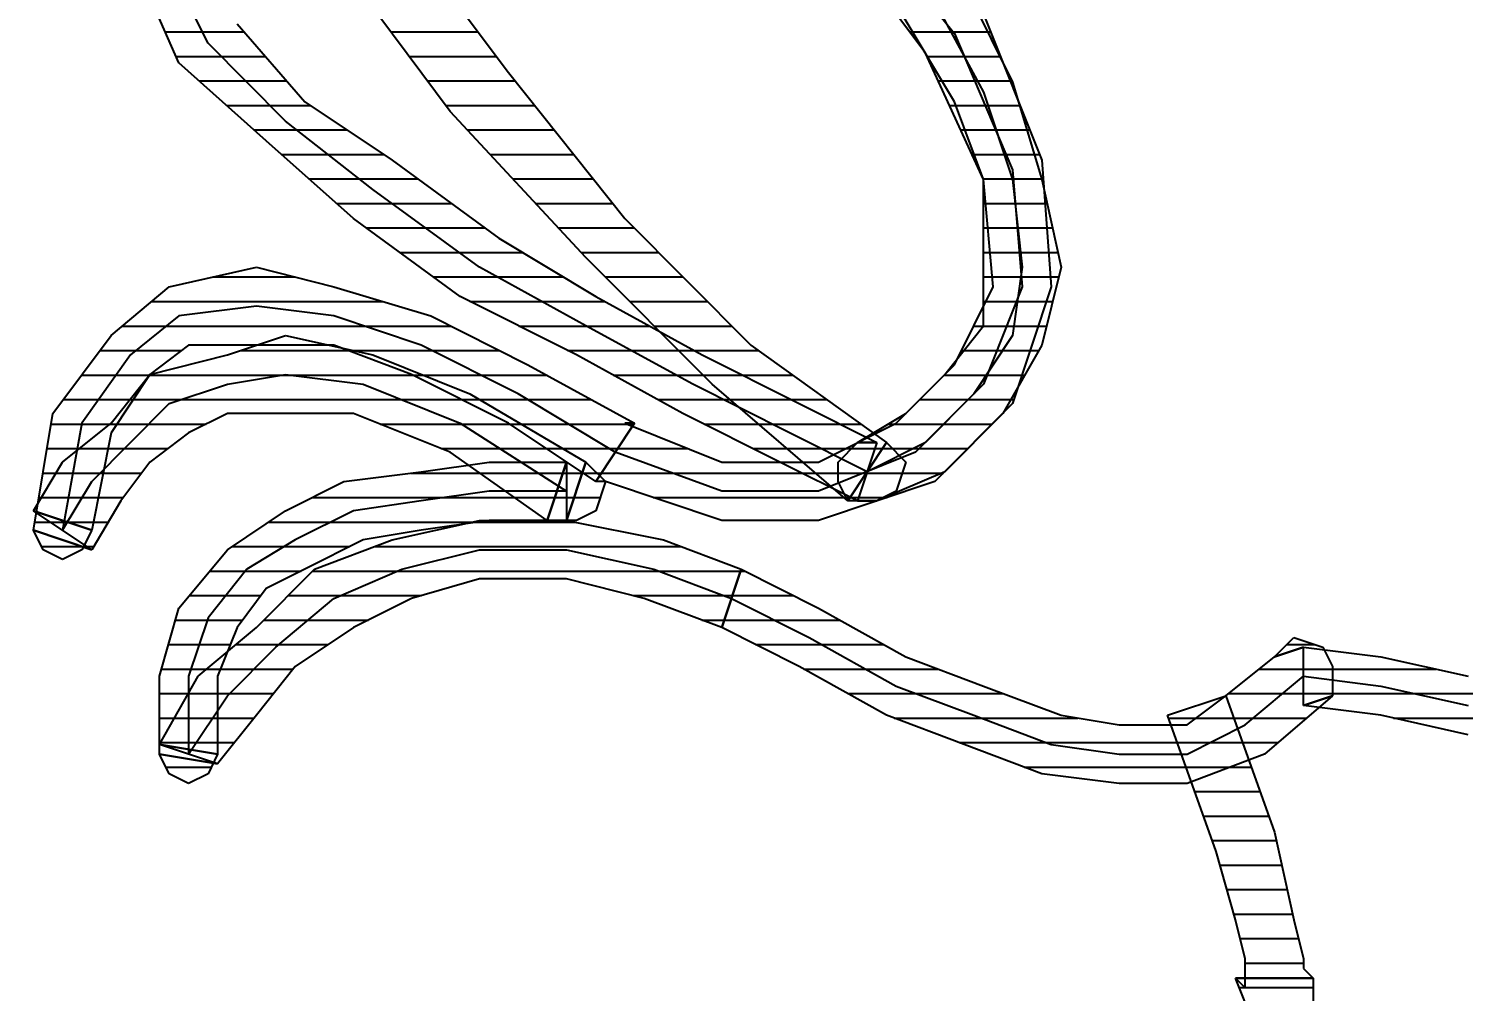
# Model space of a CAD drawing. Header units: millimetres. Extents: x 322668 to 332469, y 13187 to 20117.
# Drawn here: x 327608.29 to 327615.61, y 15746.76 to 15751.67 of the extents above; entities that cross this region are included whole.
import ezdxf

# ---------------------------------------------------------------- set-up
doc = ezdxf.new("R2010")
doc.units = ezdxf.units.MM
doc.header["$LTSCALE"] = 50
doc.header["$MEASUREMENT"] = 0
doc.header["$PDMODE"] = 3
doc.header["$PDSIZE"] = -0.5
doc.layers.get('0').update_dxf_attribs({"linetype": 'CONTINUOUS'})
doc.layers.get('DEFPOINTS').update_dxf_attribs({"linetype": 'CONTINUOUS'})
doc.layers.add('MIM_OLCU-DIS', color=1, linetype='CONTINUOUS')
doc.styles.add('OLCU', font='TSIMPLEX.SHX', dxfattribs={"width": 0.7})
doc.dimstyles.new('200-OLCU-DIŞ', dxfattribs={"dimtxt": 30, "dimasz": 10, "dimexe": 0, "dimexo": 0, "dimgap": 10, "dimtad": 1, "dimdec": 1, "dimdsep": 46, "dimtxsty": 'OLCU', "dimblk1": 'DOT', "dimblk2": 'DOT', "dimsah": 1, "dimcen": 0, "dimclrd": 7, "dimclre": 7, "dimclrt": 4, "dimadec": 0, "dimazin": 0, "dimtfac": 1, "dimtdec": 1, "dimtix": 1, "dimtmove": 2, "dimatfit": 3, "dimldrblk": 'DOT', "dimfxl": 0, "dimtolj": 1, "dimarcsym": 0})
pattern_1 = [(360, (-5108.51305, -673.59423), (1e-16, 0.125), [25])]

# ---------------------------------------------------------------- blocks, each defined once
blk = doc.blocks.new('_DOT')
at = {"color": 0, "linetype": 'ByBlock'}
blk.add_line((-0.5, 0), (-1, 0), dxfattribs=at)
at = {"color": 0, "linetype": 'ByBlock', "const_width": 0.5}
blk.add_lwpolyline([(-0.25, 0, 1), (0.25, 0, 1)], format="xyb", close=True, dxfattribs=at)
blk = doc.blocks.new('*D159')
at = {"layer": 'DEFPOINTS', "color": 0}
for p in [(329577.7462, 18407.9638, -57.5013), (327588.544, 14892.9952), (330092.5872, 14892.9952)]:
    blk.add_point(p, dxfattribs=at)
at = {"layer": 'MIM_OLCU-DIS', "color": 7, "lineweight": -2}
for p, q in [((330052.8343, 18407.9638), (330092.5872, 18407.9638)), ((330092.5872, 18397.9638), (330092.5872, 14902.9952)), ((330052.5872, 14892.9952), (330092.5872, 14892.9952))]:
    blk.add_line(p, q, dxfattribs=at)
at = {"layer": 'MIM_OLCU-DIS', "color": 7, "lineweight": -2, "xscale": 10, "yscale": 10, "zscale": 10}
for p, rotation in [((330092.5872, 18407.9638), 90), ((330092.5872, 14892.9952), 270)]:
    blk.add_blockref('_DOT', p, dxfattribs=dict(at, rotation=rotation))
at = {"layer": 'MIM_OLCU-DIS', "color": 4, "insert": (330067.5872, 16650.4795), "char_height": 30, "attachment_point": 5, "rotation": 90, "style": 'OLCU'}
blk.add_mtext('\\A1;3515', dxfattribs=at)
blk = doc.blocks.new('by')
at = {"ltscale": 30}
h = blk.add_hatch(dxfattribs=at)
h.set_pattern_fill('DC_LINES', color=256, scale=0.1, style=0)
h.set_pattern_definition(pattern_1)
edge = h.paths.add_edge_path(flags=0)
edge.add_line((6392.739, 2220.5842), (6392.8874, 2220.0377))
edge.add_line((6392.8874, 2220.0377), (6393.1843, 2219.2927))
edge.add_line((6393.1843, 2219.2927), (6393.5808, 2218.5972))
edge.add_line((6393.5808, 2218.5972), (6394.0749, 2217.8024))
edge.add_line((6394.0749, 2217.8024), (6394.6687, 2217.0076))
edge.add_line((6394.6687, 2217.0076), (6395.2624, 2216.2626))
edge.add_line((6395.2624, 2216.2626), (6395.906, 2215.6168))
edge.add_line((6395.906, 2215.6168), (6396.5984, 2215.1201))
edge.add_line((6396.5984, 2215.1201), (6396.4001, 2214.822))
edge.add_line((6396.4001, 2214.822), (6395.7077, 2215.418))
edge.add_line((6395.7077, 2215.418), (6395.0642, 2216.0639))
edge.add_line((6395.0642, 2216.0639), (6394.3718, 2216.8089))
edge.add_line((6394.3718, 2216.8089), (6393.778, 2217.6037))
edge.add_line((6393.778, 2217.6037), (6393.2839, 2218.3985))
edge.add_line((6393.2839, 2218.3985), (6392.8874, 2219.1933))
edge.add_line((6392.8874, 2219.1933), (6392.5905, 2219.9384))
edge.add_line((6392.5905, 2219.9384), (6392.4421, 2220.5842))
h = blk.add_hatch(dxfattribs=at)
h.set_pattern_fill('DC_LINES', color=256, scale=0.1, style=0)
h.set_pattern_definition(pattern_1)
edge = h.paths.add_edge_path(flags=0)
edge.add_line((6395.3122, 2215.2194), (6395.2624, 2215.2194))
edge.add_line((6395.2624, 2215.2194), (6395.7575, 2215.0206))
edge.add_line((6395.7575, 2215.0206), (6396.2517, 2215.0206))
edge.add_line((6396.2517, 2215.0206), (6396.6482, 2215.2194))
edge.add_line((6396.6482, 2215.2194), (6396.945, 2215.5174))
edge.add_line((6396.945, 2215.5174), (6397.1423, 2215.9148))
edge.add_line((6397.1423, 2215.9148), (6397.0935, 2216.4613))
edge.add_line((6397.0935, 2216.4613), (6396.7966, 2217.107))
edge.add_line((6396.7966, 2217.107), (6396.2029, 2217.9018))
edge.add_line((6396.2029, 2217.9018), (6396.4001, 2218.1005))
edge.add_line((6396.4001, 2218.1005), (6397.0935, 2217.3057))
edge.add_line((6397.0935, 2217.3057), (6397.3904, 2216.5606))
edge.add_line((6397.3904, 2216.5606), (6397.4392, 2215.9148))
edge.add_line((6397.4392, 2215.9148), (6397.2419, 2215.3187))
edge.add_line((6397.2419, 2215.3187), (6396.8454, 2214.9213))
edge.add_line((6396.8454, 2214.9213), (6396.2517, 2214.7227))
edge.add_line((6396.2517, 2214.7227), (6395.7575, 2214.7227))
edge.add_line((6395.7575, 2214.7227), (6395.1638, 2214.9213))
edge.add_line((6395.1638, 2214.9213), (6395.114, 2214.9213))
h = blk.add_hatch(dxfattribs=at)
h.set_pattern_fill('DC_LINES', color=256, scale=0.1, style=0)
h.set_pattern_definition(pattern_1)
edge = h.paths.add_edge_path(flags=0)
edge.add_line((6396.5486, 2215.1201), (6396.4499, 2215.1201))
edge.add_line((6396.4499, 2215.1201), (6396.697, 2215.2691))
edge.add_line((6396.697, 2215.2691), (6396.8952, 2215.4677))
edge.add_line((6396.8952, 2215.4677), (6397.0935, 2215.7161))
edge.add_line((6397.0935, 2215.7161), (6397.0935, 2216.0142))
edge.add_line((6397.0935, 2216.0142), (6397.0935, 2216.4613))
edge.add_line((6397.0935, 2216.4613), (6396.945, 2216.8587))
edge.add_line((6396.945, 2216.8587), (6396.6482, 2217.3554))
edge.add_line((6396.6482, 2217.3554), (6396.2029, 2217.9018))
edge.add_line((6396.2029, 2217.9018), (6396.4001, 2218.1005))
edge.add_line((6396.4001, 2218.1005), (6396.945, 2217.5541))
edge.add_line((6396.945, 2217.5541), (6397.2419, 2216.958))
edge.add_line((6397.2419, 2216.958), (6397.3904, 2216.4613))
edge.add_line((6397.3904, 2216.4613), (6397.489, 2216.0142))
edge.add_line((6397.489, 2216.0142), (6397.3904, 2215.6168))
edge.add_line((6397.3904, 2215.6168), (6397.1921, 2215.2691))
edge.add_line((6397.1921, 2215.2691), (6396.8952, 2214.971))
edge.add_line((6396.8952, 2214.971), (6396.5486, 2214.822))
edge.add_line((6396.5486, 2214.822), (6396.4499, 2214.822))
edge.add_line((6396.4499, 2214.822), (6396.5486, 2214.822))
edge.add_line((6396.5486, 2214.822), (6396.4001, 2214.822))
edge.add_line((6396.4001, 2214.822), (6396.3513, 2214.9213))
edge.add_line((6396.3513, 2214.9213), (6396.3513, 2215.0206))
edge.add_line((6396.3513, 2215.0206), (6396.4499, 2215.1201))
h = blk.add_hatch(dxfattribs=at)
h.set_pattern_fill('DC_LINES', color=256, scale=0.1, style=0)
h.set_pattern_definition(pattern_1)
edge = h.paths.add_edge_path(flags=0)
edge.add_line((6393.0857, 2217.6037), (6393.2839, 2217.256))
edge.add_line((6393.2839, 2217.256), (6393.6296, 2216.8587))
edge.add_line((6393.6296, 2216.8587), (6394.0749, 2216.5606))
edge.add_line((6394.0749, 2216.5606), (6394.6198, 2216.1632))
edge.add_line((6394.6198, 2216.1632), (6395.114, 2215.8651))
edge.add_line((6395.114, 2215.8651), (6395.6579, 2215.5672))
edge.add_line((6395.6579, 2215.5672), (6396.153, 2215.3187))
edge.add_line((6396.153, 2215.3187), (6396.5486, 2215.1201))
edge.add_line((6396.5486, 2215.1201), (6396.4499, 2214.822))
edge.add_line((6396.4499, 2214.822), (6396.0544, 2215.0206))
edge.add_line((6396.0544, 2215.0206), (6395.5593, 2215.2691))
edge.add_line((6395.5593, 2215.2691), (6395.0154, 2215.5672))
edge.add_line((6395.0154, 2215.5672), (6394.4216, 2215.8651))
edge.add_line((6394.4216, 2215.8651), (6393.8777, 2216.2626))
edge.add_line((6393.8777, 2216.2626), (6393.4323, 2216.6599))
edge.add_line((6393.4323, 2216.6599), (6392.987, 2217.0573))
edge.add_line((6392.987, 2217.0573), (6392.7888, 2217.5044))
h = blk.add_hatch(dxfattribs=at)
h.set_pattern_fill('DC_LINES', color=256, scale=0.1, style=0)
h.set_pattern_definition(pattern_1)
edge = h.paths.add_edge_path(flags=0)
edge.add_line((6392.5417, 2214.5736), (6392.2448, 2214.673))
edge.add_line((6392.2448, 2214.673), (6392.3435, 2215.2691))
edge.add_line((6392.3435, 2215.2691), (6392.6404, 2215.6665))
edge.add_line((6392.6404, 2215.6665), (6392.9372, 2215.9148))
edge.add_line((6392.9372, 2215.9148), (6393.3825, 2216.0142))
edge.add_line((6393.3825, 2216.0142), (6393.778, 2215.9148))
edge.add_line((6393.778, 2215.9148), (6394.2732, 2215.7658))
edge.add_line((6394.2732, 2215.7658), (6394.7673, 2215.5174))
edge.add_line((6394.7673, 2215.5174), (6395.3122, 2215.2194))
edge.add_line((6395.3122, 2215.2194), (6395.114, 2214.9213))
edge.add_line((6395.114, 2214.9213), (6394.6687, 2215.2194))
edge.add_line((6394.6687, 2215.2194), (6394.1745, 2215.4677))
edge.add_line((6394.1745, 2215.4677), (6393.778, 2215.6168))
edge.add_line((6393.778, 2215.6168), (6393.3825, 2215.6168))
edge.add_line((6393.3825, 2215.6168), (6393.0359, 2215.6168))
edge.add_line((6393.0359, 2215.6168), (6392.8386, 2215.4677))
edge.add_line((6392.8386, 2215.4677), (6392.6404, 2215.1698))
edge.add_line((6392.6404, 2215.1698), (6392.5417, 2214.673))
edge.add_line((6392.5417, 2214.673), (6392.2448, 2214.7723))
edge.add_line((6392.2448, 2214.7723), (6392.5417, 2214.673))
edge.add_line((6392.5417, 2214.673), (6392.4919, 2214.5736))
edge.add_line((6392.4919, 2214.5736), (6392.3933, 2214.5239))
edge.add_line((6392.3933, 2214.5239), (6392.2937, 2214.5736))
edge.add_line((6392.2937, 2214.5736), (6392.2448, 2214.673))
h = blk.add_hatch(dxfattribs=at)
h.set_pattern_fill('DC_LINES', color=256, scale=0.1, style=0)
h.set_pattern_definition(pattern_1)
edge = h.paths.add_edge_path(flags=0)
edge.add_line((6394.9655, 2215.0206), (6394.8669, 2214.7227))
edge.add_line((6394.8669, 2214.7227), (6394.3718, 2215.0703))
edge.add_line((6394.3718, 2215.0703), (6393.8777, 2215.2691))
edge.add_line((6393.8777, 2215.2691), (6393.531, 2215.2691))
edge.add_line((6393.531, 2215.2691), (6393.2341, 2215.2691))
edge.add_line((6393.2341, 2215.2691), (6393.0359, 2215.1698))
edge.add_line((6393.0359, 2215.1698), (6392.8386, 2215.0206))
edge.add_line((6392.8386, 2215.0206), (6392.6902, 2214.822))
edge.add_line((6392.6902, 2214.822), (6392.5417, 2214.5736))
edge.add_line((6392.5417, 2214.5736), (6392.2448, 2214.7723))
edge.add_line((6392.2448, 2214.7723), (6392.3933, 2215.0206))
edge.add_line((6392.3933, 2215.0206), (6392.6404, 2215.2194))
edge.add_line((6392.6404, 2215.2194), (6392.8386, 2215.4677))
edge.add_line((6392.8386, 2215.4677), (6393.2341, 2215.5672))
edge.add_line((6393.2341, 2215.5672), (6393.531, 2215.6665))
edge.add_line((6393.531, 2215.6665), (6393.9763, 2215.5672))
edge.add_line((6393.9763, 2215.5672), (6394.4714, 2215.3684))
edge.add_line((6394.4714, 2215.3684), (6395.0642, 2215.0206))
edge.add_line((6395.0642, 2215.0206), (6394.9655, 2214.7227))
edge.add_line((6394.9655, 2214.7227), (6395.0642, 2215.0206))
edge.add_line((6395.0642, 2215.0206), (6395.1638, 2214.9213))
edge.add_line((6395.1638, 2214.9213), (6395.114, 2214.7723))
edge.add_line((6395.114, 2214.7723), (6395.0154, 2214.7227))
edge.add_line((6395.0154, 2214.7227), (6394.8669, 2214.7227))
h = blk.add_hatch(dxfattribs=at)
h.set_pattern_fill('DC_LINES', color=256, scale=0.1, style=0)
h.set_pattern_definition(pattern_1)
edge = h.paths.add_edge_path(flags=0)
edge.add_line((6393.1843, 2213.4808), (6392.8874, 2213.5305))
edge.add_line((6392.8874, 2213.5305), (6392.8874, 2213.9279))
edge.add_line((6392.8874, 2213.9279), (6392.987, 2214.2756))
edge.add_line((6392.987, 2214.2756), (6393.2341, 2214.5736))
edge.add_line((6393.2341, 2214.5736), (6393.531, 2214.7723))
edge.add_line((6393.531, 2214.7723), (6393.8279, 2214.9213))
edge.add_line((6393.8279, 2214.9213), (6394.2234, 2214.971))
edge.add_line((6394.2234, 2214.971), (6394.57, 2215.0206))
edge.add_line((6394.57, 2215.0206), (6394.9655, 2215.0206))
edge.add_line((6394.9655, 2215.0206), (6394.9655, 2214.7227))
edge.add_line((6394.9655, 2214.7227), (6394.57, 2214.7227))
edge.add_line((6394.57, 2214.7227), (6394.2234, 2214.673))
edge.add_line((6394.2234, 2214.673), (6393.9265, 2214.6232))
edge.add_line((6393.9265, 2214.6232), (6393.6296, 2214.4743))
edge.add_line((6393.6296, 2214.4743), (6393.4323, 2214.375))
edge.add_line((6393.4323, 2214.375), (6393.2839, 2214.1762))
edge.add_line((6393.2839, 2214.1762), (6393.1843, 2213.9279))
edge.add_line((6393.1843, 2213.9279), (6393.1843, 2213.5305))
edge.add_line((6393.1843, 2213.5305), (6392.8874, 2213.5802))
edge.add_line((6392.8874, 2213.5802), (6393.1843, 2213.5305))
edge.add_line((6393.1843, 2213.5305), (6393.1355, 2213.431))
edge.add_line((6393.1355, 2213.431), (6393.0359, 2213.3814))
edge.add_line((6393.0359, 2213.3814), (6392.9372, 2213.431))
edge.add_line((6392.9372, 2213.431), (6392.8874, 2213.5305))
h = blk.add_hatch(dxfattribs=at)
h.set_pattern_fill('DC_LINES', color=256, scale=0.1, style=0)
h.set_pattern_definition(pattern_1)
edge = h.paths.add_edge_path(flags=0)
edge.add_line((6395.7575, 2214.1762), (6395.362, 2214.3252))
edge.add_line((6395.362, 2214.3252), (6394.9655, 2214.4246))
edge.add_line((6394.9655, 2214.4246), (6394.5202, 2214.4246))
edge.add_line((6394.5202, 2214.4246), (6394.1745, 2214.3252))
edge.add_line((6394.1745, 2214.3252), (6393.8777, 2214.1762))
edge.add_line((6393.8777, 2214.1762), (6393.5808, 2213.9776))
edge.add_line((6393.5808, 2213.9776), (6393.3825, 2213.7291))
edge.add_line((6393.3825, 2213.7291), (6393.1843, 2213.4808))
edge.add_line((6393.1843, 2213.4808), (6392.8874, 2213.5802))
edge.add_line((6392.8874, 2213.5802), (6393.0857, 2213.9279))
edge.add_line((6393.0857, 2213.9279), (6393.3825, 2214.1762))
edge.add_line((6393.3825, 2214.1762), (6393.6794, 2214.4743))
edge.add_line((6393.6794, 2214.4743), (6394.0749, 2214.6232))
edge.add_line((6394.0749, 2214.6232), (6394.5202, 2214.7227))
edge.add_line((6394.5202, 2214.7227), (6394.9655, 2214.7227))
edge.add_line((6394.9655, 2214.7227), (6395.4607, 2214.6232))
edge.add_line((6395.4607, 2214.6232), (6395.8562, 2214.4743))
h = blk.add_hatch(dxfattribs=at)
h.set_pattern_fill('DC_LINES', color=256, scale=0.1, style=0)
h.set_pattern_definition(pattern_1)
edge = h.paths.add_edge_path(flags=0)
edge.add_line((6398.7263, 2213.7788), (6398.8738, 2213.8285))
edge.add_line((6398.8738, 2213.8285), (6398.528, 2213.5305))
edge.add_line((6398.528, 2213.5305), (6398.1325, 2213.3814))
edge.add_line((6398.1325, 2213.3814), (6397.7859, 2213.3814))
edge.add_line((6397.7859, 2213.3814), (6397.3904, 2213.431))
edge.add_line((6397.3904, 2213.431), (6396.9939, 2213.5802))
edge.add_line((6396.9939, 2213.5802), (6396.5984, 2213.7291))
edge.add_line((6396.5984, 2213.7291), (6396.153, 2213.9776))
edge.add_line((6396.153, 2213.9776), (6395.7575, 2214.1762))
edge.add_line((6395.7575, 2214.1762), (6395.8562, 2214.4743))
edge.add_line((6395.8562, 2214.4743), (6396.2517, 2214.2756))
edge.add_line((6396.2517, 2214.2756), (6396.697, 2214.0272))
edge.add_line((6396.697, 2214.0272), (6397.0935, 2213.8781))
edge.add_line((6397.0935, 2213.8781), (6397.489, 2213.7291))
edge.add_line((6397.489, 2213.7291), (6397.7859, 2213.6795))
edge.add_line((6397.7859, 2213.6795), (6398.1325, 2213.6795))
edge.add_line((6398.1325, 2213.6795), (6398.3298, 2213.8285))
edge.add_line((6398.3298, 2213.8285), (6398.5779, 2214.0272))
edge.add_line((6398.5779, 2214.0272), (6398.7263, 2214.0769))
edge.add_line((6398.7263, 2214.0769), (6398.5779, 2214.0272))
edge.add_line((6398.5779, 2214.0272), (6398.6765, 2214.1265))
edge.add_line((6398.6765, 2214.1265), (6398.8249, 2214.0769))
edge.add_line((6398.8249, 2214.0769), (6398.8738, 2213.9776))
edge.add_line((6398.8738, 2213.9776), (6398.8738, 2213.8285))
h = blk.add_hatch(dxfattribs=at)
h.set_pattern_fill('DC_LINES', color=256, scale=0.1, style=0)
h.set_pattern_definition(pattern_1)
edge = h.paths.add_edge_path(flags=0)
edge.add_line((6401.9909, 2213.2324), (6401.6941, 2213.2821))
edge.add_line((6401.6941, 2213.2821), (6401.3484, 2213.3317))
edge.add_line((6401.3484, 2213.3317), (6400.903, 2213.3814))
edge.add_line((6400.903, 2213.3814), (6400.4577, 2213.4808))
edge.add_line((6400.4577, 2213.4808), (6400.0124, 2213.5305))
edge.add_line((6400.0124, 2213.5305), (6399.5671, 2213.6298))
edge.add_line((6399.5671, 2213.6298), (6399.1218, 2213.7291))
edge.add_line((6399.1218, 2213.7291), (6398.7263, 2213.7788))
edge.add_line((6398.7263, 2213.7788), (6398.7263, 2214.0769))
edge.add_line((6398.7263, 2214.0769), (6399.1218, 2214.0272))
edge.add_line((6399.1218, 2214.0272), (6399.5671, 2213.9279))
edge.add_line((6399.5671, 2213.9279), (6400.0124, 2213.8285))
edge.add_line((6400.0124, 2213.8285), (6400.4577, 2213.7788))
edge.add_line((6400.4577, 2213.7788), (6400.903, 2213.6795))
edge.add_line((6400.903, 2213.6795), (6401.3484, 2213.6298))
edge.add_line((6401.3484, 2213.6298), (6401.6941, 2213.5802))
edge.add_line((6401.6941, 2213.5802), (6401.9909, 2213.5305))
h = blk.add_hatch(dxfattribs=at)
h.set_pattern_fill('DC_LINES', color=256, scale=0.1, style=0)
h.set_pattern_definition(pattern_1)
edge = h.paths.add_edge_path(flags=0)
edge.add_line((6398.3796, 2212.388), (6398.4284, 2212.3383))
edge.add_line((6398.4284, 2212.3383), (6398.4284, 2212.4873))
edge.add_line((6398.4284, 2212.4873), (6398.3796, 2212.686))
edge.add_line((6398.3796, 2212.686), (6398.281, 2213.0337))
edge.add_line((6398.281, 2213.0337), (6398.0329, 2213.7291))
edge.add_line((6398.0329, 2213.7291), (6398.3298, 2213.8285))
edge.add_line((6398.3298, 2213.8285), (6398.5779, 2213.1331))
edge.add_line((6398.5779, 2213.1331), (6398.6765, 2212.686))
edge.add_line((6398.6765, 2212.686), (6398.7263, 2212.4873))
edge.add_line((6398.7263, 2212.4873), (6398.7263, 2212.4376))
edge.add_line((6398.7263, 2212.4376), (6398.7751, 2212.388))
h = blk.add_hatch(dxfattribs=at)
h.set_pattern_fill('DC_LINES', color=256, scale=0.1, style=0)
h.set_pattern_definition(pattern_1)
edge = h.paths.add_edge_path(flags=0)
edge.add_line((6399.0232, 2211.1958), (6398.7751, 2211.4938))
edge.add_line((6398.7751, 2211.4938), (6398.6267, 2211.8416))
edge.add_line((6398.6267, 2211.8416), (6398.4782, 2212.1395))
edge.add_line((6398.4782, 2212.1395), (6398.3796, 2212.388))
edge.add_line((6398.3796, 2212.388), (6398.7751, 2212.388))
edge.add_line((6398.7751, 2212.388), (6398.7751, 2212.2389))
edge.add_line((6398.7751, 2212.2389), (6398.9236, 2211.9409))
edge.add_line((6398.9236, 2211.9409), (6399.072, 2211.6926))
edge.add_line((6399.072, 2211.6926), (6399.2204, 2211.4938))
for p, q in [((6396.3015, 2218.0012, -4.5045), (6396.945, 2217.2064, -4.5045)), ((6396.7966, 2217.107, -4.5045), (6396.2029, 2217.9018, -4.5045)), ((6394.0749, 2217.8024, -4.5045), (6394.6687, 2217.0076, -4.5045)), ((6393.1355, 2217.1566, -4.5045), (6392.9372, 2217.5541, -4.5045)), ((6394.3718, 2216.8089, -4.5045), (6393.778, 2217.6037, -4.5045)), ((6396.945, 2217.5541, -4.5045), (6397.2419, 2216.958, -4.5045)), ((6392.987, 2217.0573, -4.5045), (6392.7888, 2217.5044, -4.5045)), ((6396.7966, 2217.4547, -4.5045), (6397.0935, 2216.9083, -4.5045)), ((6396.945, 2216.8587, -4.5045), (6396.6482, 2217.3554, -4.5045)), ((6393.2839, 2217.256, -4.5045), (6393.6296, 2216.8587, -4.5045)), ((6397.0935, 2217.3057, -4.5045), (6397.3904, 2216.5606, -4.5045)), ((6396.945, 2217.2064, -4.5045), (6397.2419, 2216.5109, -4.5045)), ((6393.531, 2216.7593, -4.5045), (6393.1355, 2217.1566, -4.5045)), ((6393.4323, 2216.6599, -4.5045), (6392.987, 2217.0573, -4.5045)), ((6397.0935, 2216.4613, -4.5045), (6396.7966, 2217.107, -4.5045)), ((6394.6687, 2217.0076, -4.5045), (6395.2624, 2216.2626, -4.5045)), ((6397.0935, 2216.9083, -4.5045), (6397.2419, 2216.4613, -4.5045)), ((6397.2419, 2216.958, -4.5045), (6397.3904, 2216.4613, -4.5045)), ((6393.6296, 2216.8587, -4.5045), (6394.0749, 2216.5606, -4.5045)), ((6397.0935, 2216.4613, -4.5045), (6396.945, 2216.8587, -4.5045)), ((6393.9763, 2216.4116, -4.5045), (6393.531, 2216.7593, -4.5045)), ((6395.0642, 2216.0639, -4.5045), (6394.3718, 2216.8089, -4.5045)), ((6393.8777, 2216.2626, -4.5045), (6393.4323, 2216.6599, -4.5045)), ((6394.0749, 2216.5606, -4.5045), (6394.6198, 2216.1632, -4.5045)), ((6397.3904, 2216.5606, -4.5045), (6397.4392, 2215.9148, -4.5045)), ((6397.0935, 2216.0142, -4.5045), (6397.0935, 2216.4613, -4.5045)), ((6397.1423, 2215.9148, -4.5045), (6397.0935, 2216.4613, -4.5045)), ((6397.2419, 2216.5109, -4.5045), (6397.2907, 2215.9148, -4.5045)), ((6397.2419, 2216.4613, -4.5045), (6397.2907, 2216.0142, -4.5045)), ((6397.3904, 2216.4613, -4.5045), (6397.489, 2216.0142, -4.5045)), ((6394.5202, 2216.0142, -4.5045), (6393.9763, 2216.4116, -4.5045)), ((6394.4216, 2215.8651, -4.5045), (6393.8777, 2216.2626, -4.5045)), ((6395.2624, 2216.2626, -4.5045), (6395.906, 2215.6168, -4.5045)), ((6394.6198, 2216.1632, -4.5045), (6395.114, 2215.8651, -4.5045)), ((6392.9372, 2215.9148, -4.5045), (6393.3825, 2216.0142, -4.5045)), ((6393.3825, 2216.0142, -4.5045), (6393.778, 2215.9148, -4.5045)), ((6395.0642, 2215.7161, -4.5045), (6394.5202, 2216.0142, -4.5045)), ((6395.7077, 2215.418, -4.5045), (6395.0642, 2216.0639, -4.5045)), ((6397.0935, 2215.7161, -4.5045), (6397.0935, 2216.0142, -4.5045)), ((6397.2907, 2216.0142, -4.5045), (6397.2419, 2215.6665, -4.5045)), ((6397.489, 2216.0142, -4.5045), (6397.3904, 2215.6168, -4.5045)), ((6392.6404, 2215.6665, -4.5045), (6392.9372, 2215.9148, -4.5045)), ((6393.778, 2215.9148, -4.5045), (6394.2732, 2215.7658, -4.5045)), ((6395.0154, 2215.5672, -4.5045), (6394.4216, 2215.8651, -4.5045)), ((6395.114, 2215.8651, -4.5045), (6395.6579, 2215.5672, -4.5045)), ((6396.945, 2215.5174, -4.5045), (6397.1423, 2215.9148, -4.5045)), ((6397.2907, 2215.9148, -4.5045), (6397.0935, 2215.418, -4.5045)), ((6397.4392, 2215.9148, -4.5045), (6397.2419, 2215.3187, -4.5045)), ((6393.3825, 2215.8155, -4.5045), (6392.987, 2215.7658, -4.5045)), ((6393.778, 2215.7658, -4.5045), (6393.3825, 2215.8155, -4.5045)), ((6392.987, 2215.7658, -4.5045), (6392.739, 2215.5672, -4.5045)), ((6394.2234, 2215.6168, -4.5045), (6393.778, 2215.7658, -4.5045)), ((6394.2732, 2215.7658, -4.5045), (6394.7673, 2215.5174, -4.5045)), ((6392.3435, 2215.2691, -4.5045), (6392.6404, 2215.6665, -4.5045)), ((6393.2341, 2215.5672, -4.5045), (6393.531, 2215.6665, -4.5045)), ((6393.531, 2215.6665, -4.5045), (6393.9763, 2215.5672, -4.5045)), ((6395.6091, 2215.418, -4.5045), (6395.0642, 2215.7161, -4.5045)), ((6396.8952, 2215.4677, -4.5045), (6397.0935, 2215.7161, -4.5045)), ((6397.2419, 2215.6665, -4.5045), (6397.0437, 2215.3684, -4.5045)), ((6393.0359, 2215.6168, -4.5045), (6392.8386, 2215.4677, -4.5045)), ((6393.3825, 2215.6168, -4.5045), (6393.0359, 2215.6168, -4.5045)), ((6393.778, 2215.6168, -4.5045), (6393.3825, 2215.6168, -4.5045)), ((6394.1745, 2215.4677, -4.5045), (6393.778, 2215.6168, -4.5045)), ((6394.7185, 2215.3684, -4.5045), (6394.2234, 2215.6168, -4.5045)), ((6395.906, 2215.6168, -4.5045), (6396.5984, 2215.1201, -4.5045)), ((6397.3904, 2215.6168, -4.5045), (6397.1921, 2215.2691, -4.5045)), ((6392.739, 2215.5672, -4.5045), (6392.4919, 2215.2194, -4.5045)), ((6392.8386, 2215.4677, -4.5045), (6393.2341, 2215.5672, -4.5045)), ((6393.9763, 2215.5672, -4.5045), (6394.4714, 2215.3684, -4.5045)), ((6394.7673, 2215.5174, -4.5045), (6395.3122, 2215.2194, -4.5045)), ((6395.5593, 2215.2691, -4.5045), (6395.0154, 2215.5672, -4.5045)), ((6395.6579, 2215.5672, -4.5045), (6396.153, 2215.3187, -4.5045)), ((6396.6482, 2215.2194, -4.5045), (6396.945, 2215.5174, -4.5045)), ((6392.8386, 2215.4677, -4.5045), (6392.6404, 2215.1698, -4.5045)), ((6392.6404, 2215.2194, -4.5045), (6392.8386, 2215.4677, -4.5045)), ((6393.2341, 2215.418, -4.5045), (6393.531, 2215.4677, -4.5045)), ((6393.531, 2215.4677, -4.5045), (6393.9265, 2215.418, -4.5045)), ((6394.6687, 2215.2194, -4.5045), (6394.1745, 2215.4677, -4.5045)), ((6396.697, 2215.2691, -4.5045), (6396.8952, 2215.4677, -4.5045)), ((6392.9372, 2215.3187, -4.5045), (6393.2341, 2215.418, -4.5045)), ((6393.9265, 2215.418, -4.5045), (6394.4216, 2215.2194, -4.5045)), ((6394.4714, 2215.3684, -4.5045), (6395.0642, 2215.0206, -4.5045)), ((6395.2126, 2215.0703, -4.5045), (6394.7185, 2215.3684, -4.5045)), ((6396.1032, 2215.1698, -4.5045), (6395.6091, 2215.418, -4.5045)), ((6396.4001, 2214.822, -4.5045), (6395.7077, 2215.418, -4.5045)), ((6397.0935, 2215.418, -4.5045), (6396.7468, 2215.0703, -4.5045)), ((6397.0437, 2215.3684, -4.5045), (6396.7966, 2215.1201, -4.5045)), ((6392.739, 2215.1201, -4.5045), (6392.9372, 2215.3187, -4.5045)), ((6396.153, 2215.3187, -4.5045), (6396.5486, 2215.1201, -4.5045)), ((6397.2419, 2215.3187, -4.5045), (6396.8454, 2214.9213, -4.5045)), ((6392.2448, 2214.673, -4.5045), (6392.3435, 2215.2691, -4.5045)), ((6392.4919, 2215.2194, -4.5045), (6392.3933, 2214.673, -4.5045)), ((6392.3933, 2215.0206, -4.5045), (6392.6404, 2215.2194, -4.5045)), ((6393.2341, 2215.2691, -4.5045), (6393.0359, 2215.1698, -4.5045)), ((6393.531, 2215.2691, -4.5045), (6393.2341, 2215.2691, -4.5045)), ((6393.8777, 2215.2691, -4.5045), (6393.531, 2215.2691, -4.5045)), ((6394.3718, 2215.0703, -4.5045), (6393.8777, 2215.2691, -4.5045)), ((6394.4216, 2215.2194, -4.5045), (6394.9655, 2214.8717, -4.5045)), ((6395.114, 2214.9213, -4.5045), (6394.6687, 2215.2194, -4.5045)), ((6395.114, 2214.9213, -4.5045), (6395.3122, 2215.2194, -4.5045)), ((6395.3122, 2215.2194, -4.5045), (6395.114, 2214.9213, -4.5045)), ((6395.3122, 2215.2194, -4.5045), (6395.2624, 2215.2194, -4.5045)), ((6395.2624, 2215.2194, -4.5045), (6395.7575, 2215.0206, -4.5045)), ((6395.3122, 2215.2194, -4.5045), (6395.3122, 2215.2194, -4.5045)), ((6396.0544, 2215.0206, -4.5045), (6395.5593, 2215.2691, -4.5045)), ((6396.2517, 2215.0206, -4.5045), (6396.6482, 2215.2194, -4.5045)), ((6396.4499, 2215.1201, -4.5045), (6396.697, 2215.2691, -4.5045)), ((6397.1921, 2215.2691, -4.5045), (6396.8952, 2214.971, -4.5045)), ((6392.6404, 2215.1698, -4.5045), (6392.5417, 2214.673, -4.5045)), ((6393.0359, 2215.1698, -4.5045), (6392.8386, 2215.0206, -4.5045)), ((6396.4997, 2214.971, -4.5045), (6396.1032, 2215.1698, -4.5045)), ((6392.5417, 2214.9213, -4.5045), (6392.739, 2215.1201, -4.5045)), ((6394.8669, 2214.7227, -4.5045), (6394.3718, 2215.0703, -4.5045)), ((6395.7575, 2214.8717, -4.5045), (6395.2126, 2215.0703, -4.5045)), ((6396.7468, 2215.0703, -4.5045), (6396.2517, 2214.8717, -4.5045)), ((6396.3513, 2215.0206, -4.5045), (6396.4499, 2215.1201, -4.5045)), ((6396.4001, 2214.822, -4.5045), (6396.5984, 2215.1201, -4.5045)), ((6396.5984, 2215.1201, -4.5045), (6396.4001, 2214.822, -4.5045)), ((6396.5486, 2215.1201, -4.5045), (6396.4499, 2215.1201, -4.5045)), ((6396.4499, 2215.1201, -4.5045), (6396.5486, 2215.1201, -4.5045)), ((6396.5486, 2215.1201, -4.5045), (6396.4499, 2214.822, -4.5045)), ((6396.7966, 2215.1201, -4.5045), (6396.4997, 2214.971, -4.5045)), ((6396.5486, 2215.1201, -4.5045), (6396.5486, 2215.1201, -4.5045)), ((6396.5984, 2215.1201, -4.5045), (6396.697, 2215.0206, -4.5045)), ((6396.5984, 2215.1201, -4.5045), (6396.5984, 2215.1201, -4.5045)), ((6392.2448, 2214.7723, -4.5045), (6392.3933, 2215.0206, -4.5045)), ((6392.8386, 2215.0206, -4.5045), (6392.6902, 2214.822, -4.5045)), ((6394.2234, 2214.971, -4.5045), (6394.57, 2215.0206, -4.5045)), ((6394.57, 2215.0206, -4.5045), (6394.9655, 2215.0206, -4.5045)), ((6394.9655, 2215.0206, -4.5045), (6394.8669, 2214.7227, -4.5045)), ((6394.8669, 2214.7227, -4.5045), (6394.9655, 2215.0206, -4.5045)), ((6394.9655, 2215.0206, -4.5045), (6394.9655, 2214.7227, -4.5045)), ((6395.0642, 2215.0206, -4.5045), (6394.9655, 2214.7227, -4.5045)), ((6394.9655, 2214.7227, -4.5045), (6395.0642, 2215.0206, -4.5045)), ((6394.9655, 2215.0206, -4.5045), (6394.9655, 2215.0206, -4.5045)), ((6395.0642, 2215.0206, -4.5045), (6395.1638, 2214.9213, -4.5045)), ((6395.7575, 2215.0206, -4.5045), (6396.2517, 2215.0206, -4.5045)), ((6396.4499, 2214.822, -4.5045), (6396.0544, 2215.0206, -4.5045)), ((6396.3513, 2214.9213, -4.5045), (6396.3513, 2215.0206, -4.5045)), ((6396.697, 2215.0206, -4.5045), (6396.6482, 2214.8717, -4.5045)), ((6392.3933, 2214.673, -4.5045), (6392.5417, 2214.9213, -4.5045)), ((6393.531, 2214.7723, -4.5045), (6393.8279, 2214.9213, -4.5045)), ((6393.8279, 2214.9213, -4.5045), (6394.2234, 2214.971, -4.5045)), ((6395.1638, 2214.9213, -4.5045), (6395.114, 2214.9213, -4.5045)), ((6395.1638, 2214.9213, -4.5045), (6395.114, 2214.7723, -4.5045)), ((6395.7575, 2214.7227, -4.5045), (6395.1638, 2214.9213, -4.5045)), ((6396.8454, 2214.9213, -4.5045), (6396.2517, 2214.7227, -4.5045)), ((6396.4001, 2214.822, -4.5045), (6396.3513, 2214.9213, -4.5045)), ((6396.8952, 2214.971, -4.5045), (6396.5486, 2214.822, -4.5045)), ((6394.57, 2214.8717, -4.5045), (6394.2234, 2214.822, -4.5045)), ((6394.9655, 2214.8717, -4.5045), (6394.57, 2214.8717, -4.5045)), ((6396.2517, 2214.8717, -4.5045), (6395.7575, 2214.8717, -4.5045)), ((6396.6482, 2214.8717, -4.5045), (6396.5486, 2214.822, -4.5045)), ((6392.5417, 2214.673, -4.5045), (6392.2448, 2214.7723, -4.5045)), ((6392.2448, 2214.7723, -4.5045), (6392.5417, 2214.673, -4.5045)), ((6392.5417, 2214.5736, -4.5045), (6392.2448, 2214.7723, -4.5045)), ((6392.6902, 2214.822, -4.5045), (6392.5417, 2214.5736, -4.5045)), ((6393.2341, 2214.5736, -4.5045), (6393.531, 2214.7723, -4.5045)), ((6393.8777, 2214.7723, -4.5045), (6393.5808, 2214.6232, -4.5045)), ((6394.2234, 2214.822, -4.5045), (6393.8777, 2214.7723, -4.5045)), ((6395.114, 2214.7723, -4.5045), (6395.0154, 2214.7227, -4.5045)), ((6396.5486, 2214.822, -4.5045), (6396.4001, 2214.822, -4.5045)), ((6396.5486, 2214.822, -4.5045), (6396.4001, 2214.822, -4.5045)), ((6396.5486, 2214.822, -4.5045), (6396.4499, 2214.822, -4.5045)), ((6396.4499, 2214.822, -4.5045), (6396.5486, 2214.822, -4.5045)), ((6394.0749, 2214.6232, -4.5045), (6394.5202, 2214.7227, -4.5045)), ((6394.57, 2214.7227, -4.5045), (6394.2234, 2214.673, -4.5045)), ((6394.5202, 2214.7227, -4.5045), (6394.9655, 2214.7227, -4.5045)), ((6394.9655, 2214.7227, -4.5045), (6394.57, 2214.7227, -4.5045)), ((6395.0154, 2214.7227, -4.5045), (6394.8669, 2214.7227, -4.5045)), ((6394.9655, 2214.7227, -4.5045), (6395.4607, 2214.6232, -4.5045)), ((6396.2517, 2214.7227, -4.5045), (6395.7575, 2214.7227, -4.5045)), ((6392.5417, 2214.5736, -4.5045), (6392.2448, 2214.673, -4.5045)), ((6392.2937, 2214.5736, -4.5045), (6392.2448, 2214.673, -4.5045)), ((6392.2448, 2214.673, -4.5045), (6392.5417, 2214.5736, -4.5045)), ((6392.5417, 2214.673, -4.5045), (6392.4919, 2214.5736, -4.5045)), ((6393.5808, 2214.6232, -4.5045), (6393.3327, 2214.4743, -4.5045)), ((6393.9265, 2214.6232, -4.5045), (6393.6296, 2214.4743, -4.5045)), ((6393.6794, 2214.4743, -4.5045), (6394.0749, 2214.6232, -4.5045)), ((6394.2234, 2214.673, -4.5045), (6393.9265, 2214.6232, -4.5045)), ((6395.4607, 2214.6232, -4.5045), (6395.8562, 2214.4743, -4.5045)), ((6392.3933, 2214.5239, -4.5045), (6392.2937, 2214.5736, -4.5045)), ((6392.4919, 2214.5736, -4.5045), (6392.3933, 2214.5239, -4.5045)), ((6392.5417, 2214.5736, -4.5045), (6392.5417, 2214.5736, -4.5045)), ((6392.987, 2214.2756, -4.5045), (6393.2341, 2214.5736, -4.5045)), ((6394.1247, 2214.4743, -4.5045), (6394.5202, 2214.5736, -4.5045)), ((6394.5202, 2214.5736, -4.5045), (6394.9655, 2214.5736, -4.5045)), ((6394.9655, 2214.5736, -4.5045), (6395.4109, 2214.4743, -4.5045)), ((6393.3327, 2214.4743, -4.5045), (6393.1355, 2214.2259, -4.5045)), ((6393.3825, 2214.1762, -4.5045), (6393.6794, 2214.4743, -4.5045)), ((6393.6296, 2214.4743, -4.5045), (6393.4323, 2214.375, -4.5045)), ((6393.778, 2214.3252, -4.5045), (6394.1247, 2214.4743, -4.5045)), ((6395.4109, 2214.4743, -4.5045), (6395.8064, 2214.3252, -4.5045)), ((6395.7575, 2214.1762, -4.5045), (6395.8562, 2214.4743, -4.5045)), ((6395.8562, 2214.4743, -4.5045), (6395.7575, 2214.1762, -4.5045)), ((6395.8562, 2214.4743, -4.5045), (6396.2517, 2214.2756, -4.5045)), ((6395.8562, 2214.4743, -4.5045), (6395.8562, 2214.4743, -4.5045)), ((6394.5202, 2214.4246, -4.5045), (6394.1745, 2214.3252, -4.5045)), ((6394.9655, 2214.4246, -4.5045), (6394.5202, 2214.4246, -4.5045)), ((6395.362, 2214.3252, -4.5045), (6394.9655, 2214.4246, -4.5045)), ((6393.4323, 2214.375, -4.5045), (6393.2839, 2214.1762, -4.5045)), ((6392.8874, 2213.9279, -4.5045), (6392.987, 2214.2756, -4.5045)), ((6393.4812, 2214.0769, -4.5045), (6393.778, 2214.3252, -4.5045)), ((6394.1745, 2214.3252, -4.5045), (6393.8777, 2214.1762, -4.5045)), ((6395.7575, 2214.1762, -4.5045), (6395.362, 2214.3252, -4.5045)), ((6395.8064, 2214.3252, -4.5045), (6396.2029, 2214.1265, -4.5045)), ((6396.2517, 2214.2756, -4.5045), (6396.697, 2214.0272, -4.5045)), ((6393.1355, 2214.2259, -4.5045), (6393.0359, 2213.9279, -4.5045)), ((6393.0857, 2213.9279, -4.5045), (6393.3825, 2214.1762, -4.5045)), ((6393.2839, 2214.1762, -4.5045), (6393.1843, 2213.9279, -4.5045)), ((6393.8777, 2214.1762, -4.5045), (6393.5808, 2213.9776, -4.5045)), ((6396.153, 2213.9776, -4.5045), (6395.7575, 2214.1762, -4.5045)), ((6395.7575, 2214.1762, -4.5045), (6395.7575, 2214.1762, -4.5045)), ((6395.7575, 2214.1762, -4.5045), (6395.7575, 2214.1762, -4.5045)), ((6396.2029, 2214.1265, -4.5045), (6396.6482, 2213.8781, -4.5045)), ((6398.5779, 2214.0272, -4.5045), (6398.6765, 2214.1265, -4.5045)), ((6398.6765, 2214.1265, -4.5045), (6398.8249, 2214.0769, -4.5045)), ((6393.2341, 2213.8285, -4.5045), (6393.4812, 2214.0769, -4.5045)), ((6398.5779, 2214.0272, -4.5045), (6398.7263, 2214.0769, -4.5045)), ((6398.7263, 2214.0769, -4.5045), (6398.5779, 2214.0272, -4.5045)), ((6398.7263, 2213.7788, -4.5045), (6398.7263, 2214.0769, -4.5045)), ((6398.7263, 2214.0769, -4.5045), (6399.1218, 2214.0272, -4.5045)), ((6398.8249, 2214.0769, -4.5045), (6398.8738, 2213.9776, -4.5045)), ((6393.5808, 2213.9776, -4.5045), (6393.3825, 2213.7291, -4.5045)), ((6396.5984, 2213.7291, -4.5045), (6396.153, 2213.9776, -4.5045)), ((6396.697, 2214.0272, -4.5045), (6397.0935, 2213.8781, -4.5045)), ((6398.3298, 2213.8285, -4.5045), (6398.5779, 2214.0272, -4.5045)), ((6398.8738, 2213.9776, -4.5045), (6398.8738, 2213.8285, -4.5045)), ((6399.1218, 2214.0272, -4.5045), (6399.5671, 2213.9279, -4.5045)), ((6392.8874, 2213.5305, -4.5045), (6392.8874, 2213.9279, -4.5045)), ((6392.8874, 2213.5802, -4.5045), (6393.0857, 2213.9279, -4.5045)), ((6393.0359, 2213.9279, -4.5045), (6393.0359, 2213.5305, -4.5045)), ((6393.1843, 2213.9279, -4.5045), (6393.1843, 2213.5305, -4.5045)), ((6398.4284, 2213.6795, -4.5045), (6398.7263, 2213.9279, -4.5045)), ((6398.7263, 2213.9279, -4.5045), (6399.1218, 2213.8781, -4.5045)), ((6393.0359, 2213.5305, -4.5045), (6393.2341, 2213.8285, -4.5045)), ((6396.6482, 2213.8781, -4.5045), (6397.0437, 2213.7291, -4.5045)), ((6397.0935, 2213.8781, -4.5045), (6397.489, 2213.7291, -4.5045)), ((6398.0329, 2213.7291, -4.5045), (6398.3298, 2213.8285, -4.5045)), ((6398.1325, 2213.6795, -4.5045), (6398.3298, 2213.8285, -4.5045)), ((6398.3298, 2213.8285, -4.5045), (6398.5779, 2213.1331, -4.5045)), ((6398.8738, 2213.8285, -4.5045), (6398.528, 2213.5305, -4.5045)), ((6398.7263, 2213.7788, -4.5045), (6398.8738, 2213.8285, -4.5045)), ((6398.8738, 2213.8285, -4.5045), (6398.7263, 2213.7788, -4.5045)), ((6399.1218, 2213.8781, -4.5045), (6399.5671, 2213.7788, -4.5045)), ((6399.1218, 2213.7291, -4.5045), (6398.7263, 2213.7788, -4.5045)), ((6398.7263, 2213.7788, -4.5045), (6398.7263, 2213.7788, -4.5045)), ((6393.3825, 2213.7291, -4.5045), (6393.1843, 2213.4808, -4.5045)), ((6396.9939, 2213.5802, -4.5045), (6396.5984, 2213.7291, -4.5045)), ((6397.0437, 2213.7291, -4.5045), (6397.4392, 2213.5802, -4.5045)), ((6397.489, 2213.7291, -4.5045), (6397.7859, 2213.6795, -4.5045)), ((6397.7859, 2213.6795, -4.5045), (6398.1325, 2213.6795, -4.5045)), ((6398.281, 2213.0337, -4.5045), (6398.0329, 2213.7291, -4.5045)), ((6398.1325, 2213.5305, -4.5045), (6398.4284, 2213.6795, -4.5045)), ((6399.5671, 2213.6298, -4.5045), (6399.1218, 2213.7291, -4.5045)), ((6393.1843, 2213.5305, -4.5045), (6392.8874, 2213.5802, -4.5045)), ((6392.8874, 2213.5802, -4.5045), (6393.1843, 2213.5305, -4.5045)), ((6393.1843, 2213.4808, -4.5045), (6392.8874, 2213.5802, -4.5045)), ((6393.1843, 2213.4808, -4.5045), (6392.8874, 2213.5305, -4.5045)), ((6392.9372, 2213.431, -4.5045), (6392.8874, 2213.5305, -4.5045)), ((6392.8874, 2213.5305, -4.5045), (6393.1843, 2213.4808, -4.5045)), ((6393.1843, 2213.5305, -4.5045), (6393.1355, 2213.431, -4.5045)), ((6397.3904, 2213.431, -4.5045), (6396.9939, 2213.5802, -4.5045)), ((6397.4392, 2213.5802, -4.5045), (6397.7859, 2213.5305, -4.5045)), ((6397.7859, 2213.5305, -4.5045), (6398.1325, 2213.5305, -4.5045)), ((6398.528, 2213.5305, -4.5045), (6398.1325, 2213.3814, -4.5045)), ((6393.1843, 2213.4808, -4.5045), (6393.1843, 2213.4808, -4.5045)), ((6393.0359, 2213.3814, -4.5045), (6392.9372, 2213.431, -4.5045)), ((6393.1355, 2213.431, -4.5045), (6393.0359, 2213.3814, -4.5045)), ((6397.7859, 2213.3814, -4.5045), (6397.3904, 2213.431, -4.5045)), ((6398.1325, 2213.3814, -4.5045), (6397.7859, 2213.3814, -4.5045)), ((6398.5779, 2213.1331, -4.5045), (6398.6765, 2212.686, -4.5045)), ((6398.3796, 2212.686, -4.5045), (6398.281, 2213.0337, -4.5045)), ((6398.4284, 2212.4873, -4.5045), (6398.3796, 2212.686, -4.5045)), ((6398.6765, 2212.686, -4.5045), (6398.7263, 2212.4873, -4.5045)), ((6398.4284, 2212.3383, -4.5045), (6398.4284, 2212.4873, -4.5045)), ((6398.7263, 2212.4873, -4.5045), (6398.7263, 2212.4376, -4.5045)), ((6398.7263, 2212.4376, -4.5045), (6398.7751, 2212.388, -4.5045)), ((6398.3796, 2212.388, -4.5045), (6398.4284, 2212.3383, -4.5045)), ((6398.7751, 2212.388, -4.5045), (6398.3796, 2212.388, -4.5045)), ((6398.3796, 2212.388, -4.5045), (6398.3796, 2212.388, -4.5045)), ((6398.4782, 2212.1395, -4.5045), (6398.3796, 2212.388, -4.5045)), ((6398.3796, 2212.388, -4.5045), (6398.7751, 2212.388, -4.5045)), ((6398.7751, 2212.388, -4.5045), (6398.7751, 2212.2389, -4.5045))]:
    blk.add_line(p, q, dxfattribs=at)

msp = doc.modelspace()

# ---------------------------------------------------------------- block references
msp.add_blockref('by', (321216.0673, 13534.4412, 4.5045))

# ---------------------------------------------------------------- dimensions: what is measured, and where the dimension line sits
at = {"layer": 'MIM_OLCU-DIS', "color": 22}
dim = msp.add_linear_dim(base=(330092.5872, 14892.9952), p1=(329577.7462, 18407.9638, -57.5013), p2=(327588.544, 14892.9952), angle=270, dimstyle='200-OLCU-DIŞ', dxfattribs=at)
dim.commit()
dim.dimension.update_dxf_attribs({"geometry": '*D159', "text_midpoint": (330067.5872, 16650.4795)})

doc.saveas('drawing.dxf')
